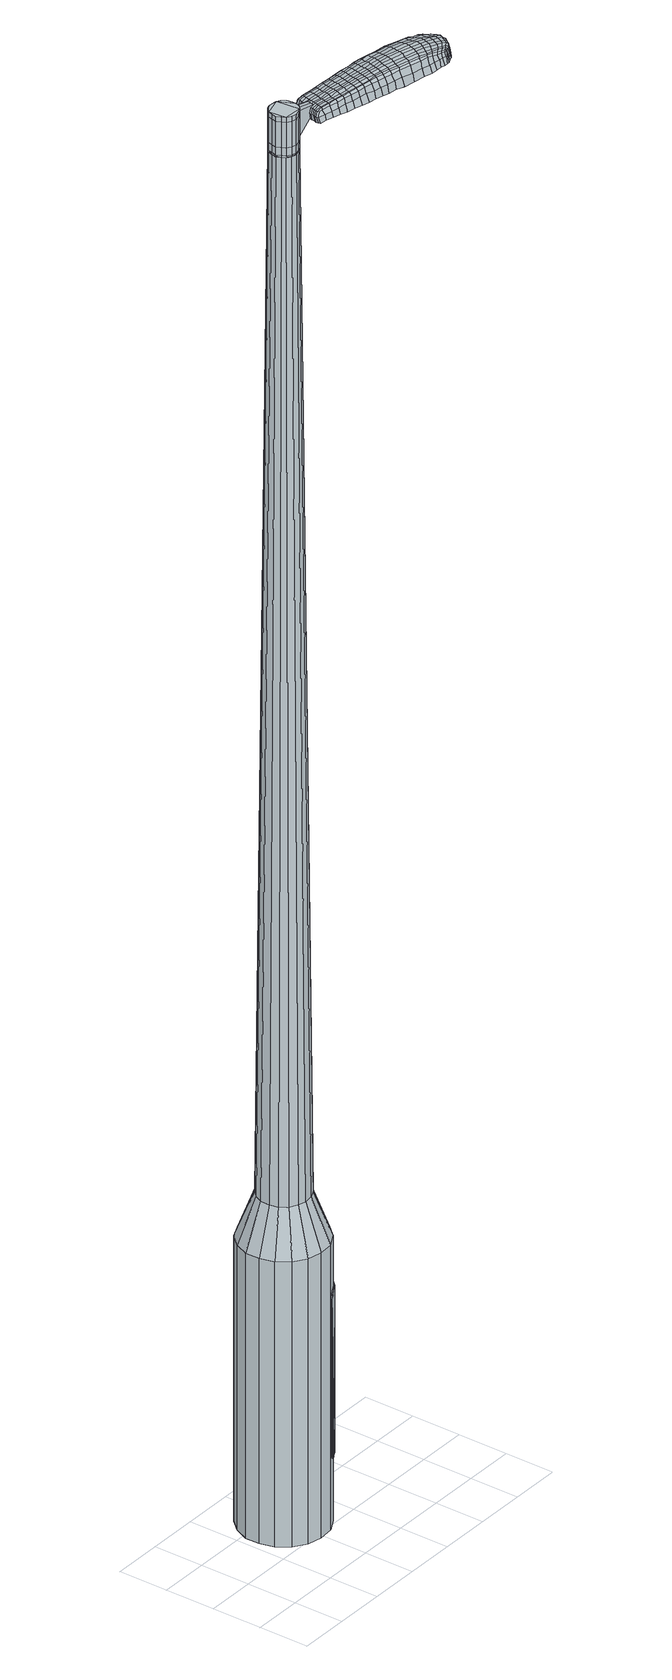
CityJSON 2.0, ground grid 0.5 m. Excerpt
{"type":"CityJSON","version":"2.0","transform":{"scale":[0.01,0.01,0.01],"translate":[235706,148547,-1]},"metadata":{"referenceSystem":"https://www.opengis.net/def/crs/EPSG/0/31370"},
"CityObjects":{
"object1":{"type":"GenericCityObject","attributes":{"cluster":129,"mean_distance_to_centroid":0.123,"new_centroid_x":235706.98,"new_centroid_y":148547.86,"mean_distance_to_camera":5,"H1":-10.16,"H2":3.69,"Z_final":111.17,"cluster2":-1,"proj_x":235706.26,"proj_y":148550.9,"id_line":62578,"bearing_l":256.79,"distance":3.12,"orientation":"left","G_obj":346.79},"geometry":[{"type":"MultiSurface","lod":"2","boundaries":[[[0,1,2,3]],[[1,4,5,2]],[[4,6,7,5]],[[6,8,9,7]],[[8,10,11,9]],[[10,12,13,11]],[[12,14,15,13]],[[14,16,17,15]],[[16,18,19,17]],[[18,20,21,19]],[[20,22,23,21]],[[22,24,25,23]],[[24,26,27,25]],[[26,28,29,27]],[[28,30,31,29]],[[30,32,33,31]],[[32,34,35,33]],[[34,0,3,35]],[[36,37,38,39]],[[38,40,41,42]],[[41,43,42]],[[42,44,45,46]],[[45,47,46]],[[46,48,49,50]],[[49,51,50]],[[42,46,50,38]],[[50,52,39,38]],[[53,36,39]],[[2,5,7,35]],[[7,9,11,15]],[[11,13,15]],[[15,17,19,23]],[[19,21,23]],[[23,25,27,31]],[[27,29,31]],[[15,23,31,7]],[[31,33,35,7]],[[3,2,35]],[[1,0,54,55]],[[0,34,56,54]],[[34,32,57,56]],[[32,30,58,57]],[[30,28,59,58]],[[28,26,60,59]],[[26,24,61,60]],[[24,22,62,61]],[[22,20,63,62]],[[20,18,64,63]],[[18,16,65,64]],[[16,14,66,65]],[[14,12,67,66]],[[12,10,68,67]],[[10,8,69,68]],[[8,6,70,69]],[[6,4,71,70]],[[4,1,55,71]],[[55,54,72,73]],[[54,56,74,72]],[[56,57,75,74]],[[57,58,76,75]],[[58,59,77,76]],[[59,60,78,77]],[[60,61,79,78]],[[61,62,80,79]],[[62,63,81,80]],[[63,64,82,81]],[[64,65,83,82]],[[65,66,84,83]],[[66,67,85,84]],[[67,68,86,85]],[[68,69,87,86]],[[69,70,88,87]],[[70,71,89,88]],[[71,55,73,89]],[[90,91,92,93]],[[94,95,91,90]],[[96,97,95,94]],[[98,99,97,96]],[[77,100,99,98]],[[78,101,100,77]],[[102,103,101,78]],[[104,105,103,102]],[[106,107,105,104]],[[82,108,107,106]],[[109,110,108,82]],[[84,111,110,109]],[[112,113,111,84]],[[114,115,113,112]],[[116,117,115,114]],[[118,119,117,116]],[[120,121,119,118]],[[93,92,121,120]],[[122,123,124,125]],[[126,122,125,127]],[[128,126,127,129]],[[130,128,129,131]],[[132,130,131,133]],[[134,132,133,135]],[[136,134,135,137]],[[138,136,137,139]],[[140,138,139,141]],[[142,140,141,143]],[[144,142,143,145]],[[146,144,145,147]],[[148,146,147,149]],[[150,148,149,151]],[[152,150,151,153]],[[154,152,153,155]],[[73,72,90,93]],[[72,74,94,90]],[[74,75,96,94]],[[75,76,98,96]],[[76,77,98]],[[79,102,78]],[[79,80,104,102]],[[80,81,106,104]],[[81,82,106]],[[83,109,82]],[[83,84,109]],[[85,112,84]],[[85,86,114,112]],[[86,87,116,114]],[[87,88,118,116]],[[88,89,120,118]],[[89,73,93,120]],[[156,157,92,91]],[[157,158,121,92]],[[158,159,119,121]],[[159,160,117,119]],[[160,161,115,117]],[[161,162,113,115]],[[162,111,113]],[[163,110,111]],[[163,108,110]],[[164,107,108]],[[164,165,105,107]],[[165,166,103,105]],[[166,101,103]],[[167,99,100]],[[167,168,97,99]],[[168,169,95,97]],[[169,156,91,95]],[[39,52,154,170]],[[157,156,171,155]],[[53,39,170,123]],[[156,169,124,171]],[[36,53,123,122]],[[169,168,125,124]],[[37,36,122,126]],[[168,167,127,125]],[[38,37,126,128]],[[167,100,129,127]],[[40,38,128,130]],[[100,101,131,129]],[[41,40,130,132]],[[101,166,133,131]],[[43,41,132,134]],[[166,165,135,133]],[[42,43,134,136]],[[165,164,137,135]],[[44,42,136,138]],[[164,108,139,137]],[[45,44,138,140]],[[108,163,141,139]],[[47,45,140,142]],[[163,111,143,141]],[[46,47,142,144]],[[111,162,145,143]],[[48,46,144,146]],[[162,161,147,145]],[[49,48,146,148]],[[161,160,149,147]],[[51,49,148,150]],[[160,159,151,149]],[[50,51,150,152]],[[159,158,153,151]],[[52,50,152,154]],[[158,157,155,153]],[[154,155,172,173]],[[155,171,174,172]],[[171,124,175,174]],[[124,123,176,175]],[[123,170,177,176]],[[170,154,173,177]],[[178,179,180,181]],[[182,178,181,183]],[[178,182,184,185]],[[179,178,185,186]],[[187,188,189,190]],[[191,187,190,192]],[[187,191,193,194]],[[188,187,194,195]],[[196,197,198,199]],[[200,196,199,201]],[[196,200,202,203]],[[197,196,203,204]],[[205,206,207,208]],[[209,205,208,210]],[[205,209,211,212]],[[206,205,212,213]],[[214,215,216,217]],[[218,214,217,219]],[[214,218,220,221]],[[215,214,221,222]],[[223,224,225,226]],[[227,223,226,228]],[[223,227,229,230]],[[224,223,230,231]],[[232,233,234,235]],[[224,232,235,225]],[[232,224,231,236]],[[233,232,236,237]],[[238,239,240,241]],[[233,238,241,234]],[[238,233,237,242]],[[239,238,242,243]],[[244,182,183,245]],[[239,244,245,240]],[[244,239,243,246]],[[182,244,246,184]],[[247,248,249,250]],[[251,247,250,252]],[[247,251,253,254]],[[248,247,254,255]],[[256,257,258,259]],[[248,256,259,249]],[[256,248,255,260]],[[257,256,260,261]],[[262,263,264,265]],[[257,262,265,258]],[[262,257,261,266]],[[263,262,266,267]],[[268,269,270,271]],[[263,268,271,264]],[[268,263,267,272]],[[269,268,272,273]],[[274,179,186,275]],[[269,274,275,270]],[[274,269,273,276]],[[179,274,276,180]],[[277,278,279,280]],[[281,277,280,282]],[[277,281,283,284]],[[278,277,284,285]],[[286,287,288,289]],[[278,286,289,279]],[[286,278,285,290]],[[287,286,290,291]],[[292,293,294,295]],[[287,292,295,288]],[[292,287,291,296]],[[293,292,296,297]],[[298,191,192,299]],[[293,298,299,294]],[[298,293,297,300]],[[191,298,300,193]],[[301,302,303,304]],[[305,301,304,306]],[[301,305,307,308]],[[302,301,308,309]],[[310,311,312,313]],[[302,310,313,303]],[[310,302,309,314]],[[311,310,314,315]],[[316,317,318,319]],[[311,316,319,312]],[[316,311,315,320]],[[317,316,320,321]],[[322,323,324,325]],[[317,322,325,318]],[[322,317,321,326]],[[323,322,326,327]],[[328,188,195,329]],[[323,328,329,324]],[[328,323,327,330]],[[188,328,330,189]],[[331,217,216,332]],[[333,331,332,334]],[[331,333,335,336]],[[217,331,336,219]],[[337,333,334,338]],[[339,337,338,340]],[[337,339,341,342]],[[333,337,342,335]],[[343,339,340,344]],[[345,343,344,346]],[[343,345,347,348]],[[339,343,348,341]],[[349,345,346,350]],[[351,349,350,352]],[[349,351,353,354]],[[345,349,354,347]],[[355,351,352,356]],[[206,355,356,207]],[[355,206,213,357]],[[351,355,357,353]],[[358,359,204,203]],[[360,358,203,202]],[[358,360,361,362]],[[359,358,362,363]],[[364,365,363,362]],[[366,364,362,361]],[[364,366,367,368]],[[365,364,368,369]],[[370,371,369,368]],[[372,370,368,367]],[[370,372,373,374]],[[371,370,374,375]],[[376,377,375,374]],[[378,376,374,373]],[[376,378,211,209]],[[377,376,209,210]],[[379,380,381,382]],[[281,379,382,283]],[[379,281,282,383]],[[380,379,383,384]],[[385,200,201,386]],[[380,385,386,381]],[[385,380,384,387]],[[200,385,387,202]],[[388,389,390,391]],[[227,388,391,229]],[[388,227,228,392]],[[389,388,392,393]],[[394,395,396,397]],[[389,394,397,390]],[[394,389,393,398]],[[395,394,398,399]],[[400,197,204,401]],[[395,400,401,396]],[[400,395,399,402]],[[197,400,402,198]],[[403,404,405,406]],[[185,403,406,186]],[[403,185,184,407]],[[404,403,407,408]],[[409,410,411,412]],[[404,409,412,405]],[[409,404,408,413]],[[410,409,413,414]],[[415,208,207,416]],[[410,415,416,411]],[[415,410,414,417]],[[208,415,417,210]],[[418,419,420,421]],[[190,418,421,192]],[[418,190,189,422]],[[419,418,422,423]],[[424,212,211,425]],[[419,424,425,420]],[[424,419,423,426]],[[212,424,426,213]],[[427,428,429,430]],[[305,427,430,307]],[[427,305,306,431]],[[428,427,431,432]],[[433,218,219,434]],[[428,433,434,429]],[[433,428,432,435]],[[218,433,435,220]],[[436,437,438,439]],[[251,436,439,253]],[[436,251,252,440]],[[437,436,440,441]],[[442,443,444,445]],[[437,442,445,438]],[[442,437,441,446]],[[443,442,446,447]],[[448,215,222,449]],[[443,448,449,444]],[[448,443,447,450]],[[215,448,450,216]],[[451,452,441,440]],[[250,451,440,252]],[[451,250,249,453]],[[452,451,453,454]],[[455,456,447,446]],[[452,455,446,441]],[[455,452,454,457]],[[456,455,457,458]],[[459,332,216,450]],[[456,459,450,447]],[[459,456,458,460]],[[332,459,460,334]],[[461,462,463,464]],[[308,461,464,309]],[[461,308,307,430]],[[462,461,430,429]],[[465,336,335,466]],[[462,465,466,463]],[[465,462,429,434]],[[336,465,434,219]],[[467,468,454,453]],[[259,467,453,249]],[[467,259,258,469]],[[468,467,469,470]],[[471,472,458,457]],[[468,471,457,454]],[[471,468,470,473]],[[472,471,473,474]],[[475,338,334,460]],[[472,475,460,458]],[[475,472,474,476]],[[338,475,476,340]],[[477,478,479,480]],[[314,477,480,315]],[[477,314,309,464]],[[478,477,464,463]],[[481,342,341,482]],[[478,481,482,479]],[[481,478,463,466]],[[342,481,466,335]],[[483,484,470,469]],[[265,483,469,258]],[[483,265,264,485]],[[484,483,485,486]],[[487,488,474,473]],[[484,487,473,470]],[[487,484,486,489]],[[488,487,489,490]],[[491,344,340,476]],[[488,491,476,474]],[[491,488,490,492]],[[344,491,492,346]],[[493,494,495,496]],[[320,493,496,321]],[[493,320,315,480]],[[494,493,480,479]],[[497,348,347,498]],[[494,497,498,495]],[[497,494,479,482]],[[348,497,482,341]],[[499,500,486,485]],[[271,499,485,264]],[[499,271,270,501]],[[500,499,501,502]],[[503,504,490,489]],[[500,503,489,486]],[[503,500,502,505]],[[504,503,505,506]],[[507,350,346,492]],[[504,507,492,490]],[[507,504,506,508]],[[350,507,508,352]],[[509,510,511,512]],[[326,509,512,327]],[[509,326,321,496]],[[510,509,496,495]],[[513,354,353,514]],[[510,513,514,511]],[[513,510,495,498]],[[354,513,498,347]],[[515,516,502,501]],[[275,515,501,270]],[[515,275,186,406]],[[516,515,406,405]],[[517,518,506,505]],[[516,517,505,502]],[[517,516,405,412]],[[518,517,412,411]],[[519,356,352,508]],[[518,519,508,506]],[[519,518,411,416]],[[356,519,416,207]],[[520,521,423,422]],[[330,520,422,189]],[[520,330,327,512]],[[521,520,512,511]],[[522,357,213,426]],[[521,522,426,423]],[[522,521,511,514]],[[357,522,514,353]],[[523,524,384,383]],[[280,523,383,282]],[[523,280,279,525]],[[524,523,525,526]],[[527,360,202,387]],[[524,527,387,384]],[[527,524,526,528]],[[360,527,528,361]],[[529,530,531,532]],[[230,529,532,231]],[[529,230,229,391]],[[530,529,391,390]],[[533,534,535,536]],[[530,533,536,531]],[[533,530,390,397]],[[534,533,397,396]],[[537,359,363,538]],[[534,537,538,535]],[[537,534,396,401]],[[359,537,401,204]],[[539,540,526,525]],[[289,539,525,279]],[[539,289,288,541]],[[540,539,541,542]],[[543,366,361,528]],[[540,543,528,526]],[[543,540,542,544]],[[366,543,544,367]],[[545,546,547,548]],[[236,545,548,237]],[[545,236,231,532]],[[546,545,532,531]],[[549,550,551,552]],[[546,549,552,547]],[[549,546,531,536]],[[550,549,536,535]],[[553,365,369,554]],[[550,553,554,551]],[[553,550,535,538]],[[365,553,538,363]],[[555,556,542,541]],[[295,555,541,288]],[[555,295,294,557]],[[556,555,557,558]],[[559,372,367,544]],[[556,559,544,542]],[[559,556,558,560]],[[372,559,560,373]],[[561,562,563,564]],[[242,561,564,243]],[[561,242,237,548]],[[562,561,548,547]],[[565,566,567,568]],[[562,565,568,563]],[[565,562,547,552]],[[566,565,552,551]],[[569,371,375,570]],[[566,569,570,567]],[[569,566,551,554]],[[371,569,554,369]],[[571,572,558,557]],[[299,571,557,294]],[[571,299,192,421]],[[572,571,421,420]],[[573,378,373,560]],[[572,573,560,558]],[[573,572,420,425]],[[378,573,425,211]],[[574,575,408,407]],[[246,574,407,184]],[[574,246,243,564]],[[575,574,564,563]],[[576,577,414,413]],[[575,576,413,408]],[[576,575,563,568]],[[577,576,568,567]],[[578,377,210,417]],[[577,578,417,414]],[[578,577,567,570]],[[377,578,570,375]],[[579,580,581,582]],[[582,581,583,584]],[[585,583,581,586]],[[586,581,580,587]],[[588,589,590,591]],[[591,590,592,593]],[[594,592,590,595]],[[595,590,589,596]],[[597,598,599,600]],[[600,599,601,602]],[[603,601,599,604]],[[604,599,598,605]],[[606,607,608,609]],[[609,608,610,611]],[[612,610,608,613]],[[613,608,607,614]],[[615,616,617,618]],[[618,617,619,620]],[[621,619,617,622]],[[622,617,616,623]],[[624,625,626,627]],[[627,626,628,629]],[[630,628,626,631]],[[631,626,625,632]],[[633,634,635,636]],[[636,635,625,624]],[[632,625,635,637]],[[637,635,634,638]],[[639,640,641,642]],[[642,641,634,633]],[[638,634,641,643]],[[643,641,640,644]],[[584,583,645,646]],[[646,645,640,639]],[[644,640,645,647]],[[647,645,583,585]],[[648,649,650,651]],[[651,650,652,653]],[[654,652,650,655]],[[655,650,649,656]],[[657,658,659,660]],[[660,659,649,648]],[[656,649,659,661]],[[661,659,658,662]],[[663,664,665,666]],[[666,665,658,657]],[[662,658,665,667]],[[667,665,664,668]],[[669,670,671,672]],[[672,671,664,663]],[[668,664,671,673]],[[673,671,670,674]],[[587,580,675,676]],[[676,675,670,669]],[[674,670,675,677]],[[677,675,580,579]],[[678,679,680,681]],[[681,680,682,683]],[[684,682,680,685]],[[685,680,679,686]],[[687,688,689,690]],[[690,689,679,678]],[[686,679,689,691]],[[691,689,688,692]],[[693,694,695,696]],[[696,695,688,687]],[[692,688,695,697]],[[697,695,694,698]],[[593,592,699,700]],[[700,699,694,693]],[[698,694,699,701]],[[701,699,592,594]],[[702,703,704,705]],[[705,704,706,707]],[[708,706,704,709]],[[709,704,703,710]],[[711,712,713,714]],[[714,713,703,702]],[[710,703,713,715]],[[715,713,712,716]],[[717,718,719,720]],[[720,719,712,711]],[[716,712,719,721]],[[721,719,718,722]],[[723,724,725,726]],[[726,725,718,717]],[[722,718,725,727]],[[727,725,724,728]],[[596,589,729,730]],[[730,729,724,723]],[[728,724,729,731]],[[731,729,589,588]],[[615,618,732,733]],[[733,732,734,735]],[[736,734,732,176]],[[176,732,618,620]],[[735,734,737,738]],[[738,737,739,740]],[[741,739,737,742]],[[742,737,734,736]],[[740,739,743,744]],[[744,743,745,746]],[[747,745,743,748]],[[748,743,739,741]],[[746,745,749,750]],[[750,749,751,752]],[[753,751,749,754]],[[754,749,745,747]],[[752,751,755,756]],[[756,755,607,606]],[[614,607,755,757]],[[757,755,751,753]],[[605,758,759,604]],[[604,759,760,603]],[[761,760,759,762]],[[762,759,758,763]],[[763,764,765,762]],[[762,765,766,761]],[[767,766,765,768]],[[768,765,764,769]],[[769,770,771,768]],[[768,771,772,767]],[[773,772,771,774]],[[774,771,770,775]],[[775,776,777,774]],[[774,777,778,773]],[[612,778,777,610]],[[610,777,776,611]],[[779,780,781,782]],[[782,781,682,684]],[[683,682,781,783]],[[783,781,780,784]],[[602,601,785,786]],[[786,785,780,779]],[[784,780,785,787]],[[787,785,601,603]],[[788,789,790,791]],[[791,790,628,630]],[[629,628,790,792]],[[792,790,789,793]],[[794,795,796,797]],[[797,796,789,788]],[[793,789,796,798]],[[798,796,795,799]],[[605,598,800,801]],[[801,800,795,794]],[[799,795,800,802]],[[802,800,598,597]],[[803,804,805,806]],[[806,805,586,587]],[[585,586,805,807]],[[807,805,804,808]],[[809,810,811,812]],[[812,811,804,803]],[[808,804,811,813]],[[813,811,810,814]],[[606,609,815,816]],[[816,815,810,809]],[[814,810,815,817]],[[817,815,609,611]],[[818,819,820,821]],[[821,820,591,593]],[[588,591,820,822]],[[822,820,819,823]],[[612,613,824,825]],[[825,824,819,818]],[[823,819,824,826]],[[826,824,613,614]],[[827,828,829,830]],[[830,829,706,708]],[[707,706,829,831]],[[831,829,828,832]],[[620,619,833,834]],[[834,833,828,827]],[[832,828,833,835]],[[835,833,619,621]],[[836,837,838,654]],[[838,652,654]],[[653,652,838,839]],[[838,837,839]],[[840,841,842,843]],[[843,842,837,836]],[[839,837,842,844]],[[844,842,841,845]],[[623,616,846,847]],[[847,846,841,840]],[[845,841,846,848]],[[848,846,616,615]],[[849,850,839]],[[839,850,651,653]],[[648,651,850,851]],[[851,850,849,852]],[[845,853,854,844]],[[844,854,849,839]],[[852,849,854,855]],[[855,854,853,856]],[[615,733,857,848]],[[848,857,853,845]],[[856,853,857,858]],[[858,857,733,735]],[[859,860,861,862]],[[862,861,709,710]],[[708,709,861,830]],[[830,861,860,827]],[[736,176,863,864]],[[864,863,860,859]],[[827,860,863,834]],[[834,863,176,620]],[[852,865,866,851]],[[851,866,660,648]],[[657,660,866,867]],[[867,866,865,868]],[[856,869,870,855]],[[855,870,865,852]],[[868,865,870,871]],[[871,870,869,872]],[[735,738,873,858]],[[858,873,869,856]],[[872,869,873,874]],[[874,873,738,740]],[[875,876,877,878]],[[878,877,715,716]],[[710,715,877,862]],[[862,877,876,859]],[[741,742,879,880]],[[880,879,876,875]],[[859,876,879,864]],[[864,879,742,736]],[[868,881,882,867]],[[867,882,666,657]],[[663,666,882,883]],[[883,882,881,884]],[[872,885,886,871]],[[871,886,881,868]],[[884,881,886,887]],[[887,886,885,888]],[[740,744,889,874]],[[874,889,885,872]],[[888,885,889,890]],[[890,889,744,746]],[[891,892,893,894]],[[894,893,721,722]],[[716,721,893,878]],[[878,893,892,875]],[[747,748,895,896]],[[896,895,892,891]],[[875,892,895,880]],[[880,895,748,741]],[[884,897,898,883]],[[883,898,672,663]],[[669,672,898,899]],[[899,898,897,900]],[[888,901,902,887]],[[887,902,897,884]],[[900,897,902,903]],[[903,902,901,904]],[[746,750,905,890]],[[890,905,901,888]],[[904,901,905,906]],[[906,905,750,752]],[[907,908,909,910]],[[910,909,727,728]],[[722,727,909,894]],[[894,909,908,891]],[[753,754,911,912]],[[912,911,908,907]],[[891,908,911,896]],[[896,911,754,747]],[[900,913,914,899]],[[899,914,676,669]],[[587,676,914,806]],[[806,914,913,803]],[[904,915,916,903]],[[903,916,913,900]],[[803,913,916,812]],[[812,916,915,809]],[[752,756,917,906]],[[906,917,915,904]],[[809,915,917,816]],[[816,917,756,606]],[[823,918,919,822]],[[822,919,731,588]],[[728,731,919,910]],[[910,919,918,907]],[[614,757,920,826]],[[826,920,918,823]],[[907,918,920,912]],[[912,920,757,753]],[[784,921,922,783]],[[783,922,681,683]],[[678,681,922,923]],[[923,922,921,924]],[[603,760,925,787]],[[787,925,921,784]],[[924,921,925,926]],[[926,925,760,761]],[[927,928,929,930]],[[930,929,631,632]],[[630,631,929,791]],[[791,929,928,788]],[[931,932,933,934]],[[934,933,928,927]],[[788,928,933,797]],[[797,933,932,794]],[[763,758,935,936]],[[936,935,932,931]],[[794,932,935,801]],[[801,935,758,605]],[[924,937,938,923]],[[923,938,690,678]],[[687,690,938,939]],[[939,938,937,940]],[[761,766,941,926]],[[926,941,937,924]],[[940,937,941,942]],[[942,941,766,767]],[[943,944,945,946]],[[946,945,637,638]],[[632,637,945,930]],[[930,945,944,927]],[[947,948,949,950]],[[950,949,944,943]],[[927,944,949,934]],[[934,949,948,931]],[[769,764,951,952]],[[952,951,948,947]],[[931,948,951,936]],[[936,951,764,763]],[[940,953,954,939]],[[939,954,696,687]],[[693,696,954,955]],[[955,954,953,956]],[[767,772,957,942]],[[942,957,953,940]],[[956,953,957,958]],[[958,957,772,773]],[[959,960,961,962]],[[962,961,643,644]],[[638,643,961,946]],[[946,961,960,943]],[[963,964,965,966]],[[966,965,960,959]],[[943,960,965,950]],[[950,965,964,947]],[[775,770,967,968]],[[968,967,964,963]],[[947,964,967,952]],[[952,967,770,769]],[[956,969,970,955]],[[955,970,700,693]],[[593,700,970,821]],[[821,970,969,818]],[[773,778,971,958]],[[958,971,969,956]],[[818,969,971,825]],[[825,971,778,612]],[[808,972,973,807]],[[807,973,647,585]],[[644,647,973,962]],[[962,973,972,959]],[[814,974,975,813]],[[813,975,972,808]],[[959,972,975,966]],[[966,975,974,963]],[[611,776,976,817]],[[817,976,974,814]],[[963,974,976,968]],[[968,976,776,775]],[[579,582,181,180]],[[582,584,183,181]],[[594,595,194,193]],[[595,596,195,194]],[[597,600,199,198]],[[600,602,201,199]],[[621,622,221,220]],[[622,623,222,221]],[[624,627,226,225]],[[627,629,228,226]],[[633,636,235,234]],[[636,624,225,235]],[[639,642,241,240]],[[642,633,234,241]],[[584,646,245,183]],[[646,639,240,245]],[[654,655,254,253]],[[655,656,255,254]],[[656,661,260,255]],[[661,662,261,260]],[[662,667,266,261]],[[667,668,267,266]],[[668,673,272,267]],[[673,674,273,272]],[[674,677,276,273]],[[677,579,180,276]],[[684,685,284,283]],[[685,686,285,284]],[[686,691,290,285]],[[691,692,291,290]],[[692,697,296,291]],[[697,698,297,296]],[[698,701,300,297]],[[701,594,193,300]],[[702,705,304,303]],[[705,707,306,304]],[[711,714,313,312]],[[714,702,303,313]],[[717,720,319,318]],[[720,711,312,319]],[[723,726,325,324]],[[726,717,318,325]],[[596,730,329,195]],[[730,723,324,329]],[[779,782,382,381]],[[782,684,283,382]],[[602,786,386,201]],[[786,779,381,386]],[[629,792,392,228]],[[792,793,393,392]],[[793,798,398,393]],[[798,799,399,398]],[[799,802,402,399]],[[802,597,198,402]],[[707,831,431,306]],[[831,832,432,431]],[[832,835,435,432]],[[835,621,220,435]],[[836,654,439,438]],[[654,253,439]],[[840,843,445,444]],[[843,836,438,445]],[[623,847,449,222]],[[847,840,444,449]],[[977,978,979,980]],[[981,982,980,979]],[[983,984,985,986]],[[987,988,989,990]],[[978,991,992,979]],[[993,981,979,992]],[[994,983,986,995]],[[996,997,988,987]],[[991,998,999,992]],[[999,1000,993,992]],[[1001,994,995,1002]],[[1003,997,996,1004]],[[998,1005,1006,999]],[[1006,1007,1000,999]],[[1008,1001,1002,1009]],[[1010,1003,1004,1011]],[[1012,1013,1014,1015]],[[1016,1017,1013,1012]],[[1016,1018,1019,1017]],[[1018,1020,1021,1019]],[[1022,1023,1024,1025]],[[1026,1027,1023,1022]],[[1028,1029,1027,1026]],[[1030,1031,1029,1028]],[[1025,1014,1013,1022]],[[1022,1013,1017,1026]],[[1017,1019,1028,1026]],[[1019,1021,1030,1028]],[[986,985,982,981]],[[995,986,981,993]],[[1000,1002,995,993]],[[1007,1009,1002,1000]],[[987,990,984,983]],[[996,987,983,994]],[[1004,996,994,1001]],[[1011,1004,1001,1008]],[[988,1012,1015,989]],[[997,1016,1012,988]],[[1018,1016,997,1003]],[[1020,1018,1003,1010]],[[1032,1033,1034,1035]],[[1034,1036,1037,1038]],[[1034,1038,1039,1040]],[[1034,1040,1035]],[[1041,1032,1035,1042]],[[1043,1042,1035,1044]],[[1045,1044,1035]],[[1046,1034,1033,1047]],[[1048,1046,1047,1049]],[[1050,1048,1049,1051]],[[1052,1050,1051,1053]],[[1054,1052,1053,1055]],[[1055,1056,1057,1058]],[[1055,1058,1059,1060]],[[1055,1060,1061,1062]],[[1061,1063,1064,1065]],[[1061,1065,1066,1067]],[[1061,1067,1062]],[[1055,1062,1054]],[[1068,1069,1033,1032]],[[1070,1071,1036,1034]],[[1072,1073,1045,1035]],[[1069,1074,1047,1033]],[[1075,1070,1034,1046]],[[1074,1076,1049,1047]],[[1077,1075,1046,1048]],[[1076,1078,1051,1049]],[[1079,1077,1048,1050]],[[1078,1080,1053,1051]],[[1081,1079,1050,1052]],[[1080,1082,1055,1053]],[[1083,1081,1052,1054]],[[1082,1084,1056,1055]],[[1085,1086,1063,1061]],[[1087,1083,1054,1062]],[[1057,1056,1084,1088]],[[1058,1057,1088,1089]],[[1059,1058,1089,1090]],[[1060,1059,1090,1091]],[[1061,1060,1091,1085]],[[1092,1068,1032,1041]],[[1093,1092,1041,1042]],[[1094,1093,1042,1043]],[[1095,1094,1043,1044]],[[1073,1095,1044,1045]],[[1037,1036,1071,1096]],[[1064,1063,1086,1097]],[[1038,1037,1096,1098]],[[1039,1038,1098,1099]],[[1040,1039,1099,1100]],[[1035,1040,1100,1072]],[[1065,1064,1097,1101]],[[1066,1065,1101,1102]],[[1067,1066,1102,1103]],[[1062,1067,1103,1087]]]}]}
},
"vertices":[
[141,77,384],[135,64,384],[135,64,96],[141,77,96],[125,53,384],[125,53,96],[112,46,384],[112,46,96],[97,45,384],[97,45,96],[83,48,384],[83,48,96],[71,56,384],[71,56,96],[62,68,384],[62,68,96],[58,82,384],[58,82,96],[58,96,384],[58,96,96],[64,110,384],[64,110,96],[74,121,384],[74,121,96],[87,127,384],[87,127,96],[102,129,384],[102,129,96],[116,126,384],[116,126,96],[129,118,384],[129,118,96],[137,106,384],[137,106,96],[142,92,384],[142,92,96],[112,93,1524],[109,97,1524],[105,99,1524],[113,84,1524],[100,100,1524],[96,100,1524],[88,94,1524],[92,98,1524],[87,90,1524],[86,85,1524],[90,77,1524],[88,81,1524],[94,74,1524],[99,73,1524],[108,76,1524],[104,74,1524],[111,79,1524],[113,88,1524],[124,81,429],[121,73,429],[125,90,429],[122,98,429],[117,105,429],[110,110,429],[101,112,429],[92,111,429],[85,107,429],[79,101,429],[75,93,429],[75,84,429],[77,75,429],[82,68,429],[90,64,429],[98,62,429],[107,63,429],[115,67,429],[113,84,1483],[111,79,1483],[113,88,1483],[112,93,1483],[109,97,1483],[105,99,1483],[100,100,1483],[96,100,1483],[92,98,1483],[88,94,1483],[87,90,1483],[86,85,1483],[88,81,1483],[90,77,1483],[94,74,1483],[99,73,1483],[104,74,1483],[108,76,1483],[112,84,1483],[112,84,1485],[110,80,1485],[110,80,1483],[112,88,1483],[112,88,1485],[111,93,1483],[111,93,1485],[108,96,1483],[108,96,1485],[105,99,1485],[100,100,1485],[96,99,1483],[96,99,1485],[92,97,1483],[92,97,1485],[89,94,1483],[89,94,1485],[87,90,1485],[87,85,1483],[87,85,1485],[88,81,1485],[91,77,1483],[91,77,1485],[95,75,1483],[95,75,1485],[99,74,1483],[99,74,1485],[103,74,1483],[103,74,1485],[107,76,1483],[107,76,1485],[112,93,1519],[113,88,1519],[113,88,1493],[112,93,1493],[109,97,1519],[109,97,1493],[105,99,1519],[105,99,1493],[100,100,1519],[100,100,1493],[96,100,1519],[96,100,1493],[92,98,1519],[92,98,1493],[88,94,1519],[88,94,1493],[87,90,1519],[87,90,1493],[86,85,1519],[86,85,1493],[88,81,1519],[88,81,1493],[90,77,1519],[90,77,1493],[94,74,1519],[94,74,1493],[99,73,1519],[99,73,1493],[104,74,1519],[104,74,1493],[108,76,1519],[108,76,1493],[111,79,1519],[111,79,1493],[113,84,1485],[111,79,1485],[108,76,1485],[104,74,1485],[99,73,1485],[94,74,1485],[90,77,1485],[86,85,1485],[88,94,1485],[92,98,1485],[96,100,1485],[109,97,1485],[112,93,1485],[113,88,1485],[113,84,1519],[113,84,1493],[130,76,1513],[130,76,1518],[131,79,1513],[132,83,1513],[132,83,1518],[131,79,1518],[199,43,1519],[192,45,1518],[193,44,1509],[200,42,1510],[207,41,1519],[208,39,1510],[206,43,1526],[198,45,1525],[191,47,1525],[208,81,1519],[201,82,1518],[199,81,1525],[206,80,1525],[216,79,1519],[215,78,1526],[218,80,1510],[209,82,1510],[202,83,1509],[275,47,1519],[274,44,1519],[275,43,1513],[276,47,1513],[275,51,1519],[276,51,1513],[273,52,1524],[273,47,1524],[273,44,1524],[203,64,1530],[196,66,1529],[195,62,1529],[202,61,1530],[212,62,1531],[211,59,1531],[213,66,1530],[204,68,1530],[197,69,1529],[124,82,1512],[124,80,1512],[125,79,1517],[125,82,1517],[125,85,1512],[126,85,1517],[126,85,1506],[125,82,1506],[125,79,1506],[257,31,1519],[253,32,1519],[254,30,1512],[257,30,1512],[259,31,1518],[260,30,1512],[259,32,1522],[257,33,1523],[253,33,1524],[249,32,1519],[243,33,1519],[244,31,1512],[249,31,1512],[248,34,1524],[243,35,1525],[237,34,1519],[229,36,1519],[230,34,1511],[238,32,1511],[237,36,1526],[229,37,1526],[218,38,1519],[219,37,1510],[218,40,1526],[128,64,1513],[135,62,1513],[135,64,1518],[127,66,1517],[122,66,1512],[124,67,1516],[123,65,1506],[128,63,1507],[136,61,1507],[142,60,1514],[149,58,1515],[149,59,1520],[142,61,1519],[143,59,1507],[150,56,1507],[157,56,1515],[164,54,1516],[163,55,1522],[156,57,1521],[157,54,1508],[165,52,1508],[171,52,1517],[178,49,1517],[177,51,1524],[170,53,1523],[172,50,1508],[179,48,1509],[185,47,1518],[184,49,1524],[186,46,1509],[266,66,1519],[262,67,1519],[262,66,1524],[265,65,1523],[268,65,1518],[267,64,1522],[269,66,1512],[267,67,1512],[264,68,1512],[258,69,1519],[252,70,1519],[251,69,1525],[257,67,1524],[259,70,1512],[254,71,1512],[247,72,1519],[239,74,1519],[238,73,1526],[246,71,1526],[248,73,1511],[240,75,1511],[228,77,1519],[226,75,1526],[229,78,1510],[135,94,1513],[142,93,1513],[144,94,1507],[136,95,1507],[129,95,1512],[130,95,1506],[130,94,1516],[134,93,1517],[141,92,1518],[150,91,1514],[157,90,1515],[158,91,1507],[151,92,1507],[149,90,1519],[156,89,1520],[165,89,1515],[172,87,1516],[173,89,1508],[166,90,1508],[163,88,1521],[171,86,1522],[179,86,1517],[186,85,1517],[188,86,1509],[181,87,1508],[178,85,1523],[185,84,1524],[194,84,1518],[195,85,1509],[192,82,1524],[131,81,1519],[130,78,1519],[138,79,1520],[137,76,1520],[139,82,1520],[131,83,1519],[145,77,1522],[145,75,1522],[152,76,1523],[152,73,1523],[153,79,1523],[146,80,1521],[160,74,1524],[159,71,1524],[167,72,1525],[166,69,1525],[168,75,1525],[160,77,1524],[174,71,1526],[173,68,1526],[181,69,1527],[181,66,1527],[182,72,1527],[175,74,1526],[189,67,1528],[188,64,1528],[189,71,1528],[271,48,1527],[270,45,1527],[271,52,1526],[266,53,1527],[266,49,1528],[265,46,1528],[260,51,1529],[259,47,1529],[260,55,1528],[253,56,1530],[253,52,1530],[252,49,1530],[246,54,1531],[245,50,1531],[246,58,1530],[237,60,1531],[237,56,1531],[236,53,1531],[224,59,1531],[224,56,1531],[225,63,1531],[270,63,1518],[271,61,1519],[272,61,1513],[271,64,1513],[268,63,1523],[270,60,1523],[273,56,1519],[274,56,1513],[272,56,1524],[261,32,1518],[264,33,1518],[263,34,1523],[260,33,1523],[262,31,1513],[265,32,1513],[267,35,1519],[270,37,1519],[269,38,1524],[266,35,1523],[268,34,1513],[271,37,1513],[272,40,1519],[271,41,1524],[273,40,1513],[198,47,1528],[199,49,1528],[192,51,1528],[191,49,1527],[207,44,1528],[207,46,1529],[200,51,1529],[200,54,1530],[193,56,1529],[193,53,1528],[208,49,1529],[209,52,1530],[201,58,1530],[194,59,1529],[210,55,1531],[206,78,1528],[205,76,1529],[214,74,1529],[214,76,1528],[199,80,1527],[198,77,1528],[205,72,1529],[213,70,1530],[197,73,1528],[127,94,1512],[127,92,1512],[128,91,1517],[128,93,1517],[128,95,1506],[128,92,1506],[126,89,1512],[127,88,1517],[127,89,1506],[121,68,1512],[121,70,1512],[122,69,1506],[122,67,1506],[122,68,1517],[123,70,1517],[122,72,1512],[122,74,1512],[123,74,1506],[123,71,1506],[123,72,1517],[124,74,1517],[123,77,1512],[124,77,1506],[124,77,1517],[127,67,1519],[128,68,1519],[135,65,1520],[135,66,1520],[128,71,1519],[129,73,1519],[136,69,1520],[136,71,1520],[130,76,1519],[137,74,1520],[133,92,1519],[133,90,1519],[140,89,1520],[141,90,1520],[132,87,1519],[140,85,1520],[142,63,1521],[142,64,1521],[149,61,1522],[149,62,1522],[143,67,1521],[143,69,1521],[150,65,1522],[151,68,1523],[144,72,1522],[151,70,1523],[148,89,1521],[148,87,1521],[155,86,1522],[155,88,1522],[147,84,1521],[154,82,1522],[156,59,1523],[157,60,1523],[163,57,1524],[164,58,1524],[157,63,1523],[158,66,1524],[164,61,1525],[165,64,1525],[158,68,1524],[166,67,1525],[163,86,1523],[162,84,1523],[170,83,1524],[170,85,1524],[161,81,1524],[169,79,1525],[170,55,1525],[171,56,1525],[177,53,1526],[178,54,1526],[171,59,1526],[172,62,1526],[178,57,1527],[179,60,1527],[173,65,1526],[180,63,1527],[177,84,1525],[177,81,1525],[184,80,1526],[184,82,1526],[176,78,1526],[183,76,1527],[184,51,1527],[185,53,1527],[186,55,1527],[186,58,1528],[187,61,1528],[192,81,1527],[191,79,1527],[190,75,1528],[266,63,1525],[267,61,1525],[262,65,1526],[264,62,1526],[269,57,1526],[265,58,1527],[258,33,1525],[260,34,1525],[257,35,1526],[254,34,1525],[263,36,1525],[266,38,1526],[262,39,1527],[259,37,1526],[268,41,1526],[264,42,1527],[257,66,1526],[258,64,1527],[252,68,1527],[252,65,1528],[260,60,1528],[253,61,1529],[249,35,1526],[251,36,1527],[245,37,1528],[244,36,1527],[254,38,1527],[256,40,1528],[249,42,1529],[247,39,1528],[258,44,1528],[251,45,1530],[246,69,1528],[246,67,1529],[238,71,1528],[238,69,1529],[246,63,1529],[238,65,1530],[237,37,1528],[239,38,1528],[231,40,1529],[229,39,1528],[240,41,1529],[242,44,1530],[234,46,1530],[232,43,1530],[244,47,1530],[235,49,1531],[226,74,1529],[226,72,1529],[226,68,1530],[218,42,1528],[219,43,1529],[220,46,1530],[221,49,1530],[223,52,1531],[193,45,1509],[192,47,1518],[199,45,1518],[200,44,1509],[207,43,1519],[208,41,1510],[207,45,1525],[199,47,1525],[192,49,1525],[199,79,1525],[200,80,1518],[207,79,1518],[206,78,1525],[216,77,1519],[214,76,1525],[217,78,1510],[209,80,1509],[202,82,1509],[273,44,1513],[272,44,1519],[273,47,1519],[274,47,1513],[273,51,1519],[274,51,1513],[271,51,1524],[271,48,1524],[271,45,1524],[195,62,1528],[196,65,1528],[203,64,1529],[203,61,1529],[212,62,1529],[211,59,1529],[213,65,1529],[204,67,1529],[197,69,1528],[127,79,1516],[126,79,1512],[127,82,1512],[127,81,1516],[127,85,1512],[128,84,1516],[128,85,1506],[127,82,1506],[127,79,1506],[254,32,1512],[253,34,1519],[256,33,1518],[257,32,1512],[259,33,1518],[259,32,1512],[258,34,1522],[256,35,1523],[253,35,1523],[244,33,1512],[243,35,1519],[249,34,1519],[249,33,1512],[249,36,1524],[243,36,1525],[231,36,1511],[230,38,1519],[237,36,1519],[238,34,1511],[237,38,1525],[229,39,1526],[219,40,1519],[220,39,1510],[218,42,1526],[135,65,1518],[136,64,1513],[129,66,1513],[128,67,1517],[124,68,1512],[125,68,1515],[124,67,1506],[129,65,1506],[136,63,1507],[150,61,1520],[150,60,1514],[143,62,1514],[142,63,1519],[144,61,1507],[151,58,1507],[164,57,1522],[164,55,1516],[157,58,1515],[157,59,1521],[158,56,1508],[165,54,1508],[178,53,1523],[178,51,1517],[171,53,1516],[171,55,1522],[172,52,1508],[179,50,1508],[185,49,1517],[185,51,1524],[186,47,1509],[261,64,1523],[262,65,1519],[265,64,1518],[264,63,1523],[266,63,1518],[266,63,1522],[268,64,1512],[266,65,1512],[263,66,1512],[251,67,1525],[252,69,1519],[257,67,1519],[256,66,1524],[258,68,1512],[253,70,1512],[237,71,1526],[238,72,1519],[246,70,1519],[245,69,1525],[247,71,1511],[240,73,1511],[227,75,1519],[226,74,1526],[229,76,1510],[143,92,1507],[142,91,1513],[135,92,1513],[136,93,1506],[130,93,1512],[131,93,1506],[130,92,1515],[134,91,1517],[141,90,1518],[158,89,1507],[157,88,1514],[149,89,1514],[151,90,1507],[149,88,1519],[156,87,1520],[173,87,1508],[172,86,1516],[164,87,1515],[166,88,1508],[163,86,1521],[170,84,1522],[188,84,1508],[186,83,1517],[179,84,1516],[180,85,1508],[178,83,1522],[185,82,1523],[193,82,1517],[195,83,1509],[192,80,1524],[132,80,1518],[131,78,1518],[139,79,1519],[138,76,1519],[139,82,1519],[146,77,1520],[145,75,1520],[153,75,1521],[152,73,1521],[154,78,1521],[146,80,1520],[160,74,1523],[160,71,1523],[168,72,1524],[167,69,1524],[168,75,1524],[161,77,1523],[175,70,1525],[174,68,1525],[182,69,1526],[181,66,1526],[183,72,1526],[175,74,1525],[189,67,1527],[188,64,1527],[190,70,1527],[268,45,1526],[269,48,1526],[269,52,1525],[265,53,1526],[265,49,1526],[265,46,1526],[258,47,1528],[259,51,1528],[259,54,1527],[253,56,1528],[252,52,1529],[251,49,1529],[245,51,1530],[245,54,1530],[246,58,1529],[237,60,1530],[237,56,1530],[236,53,1530],[224,56,1530],[224,59,1530],[225,63,1530],[270,61,1513],[269,60,1518],[268,62,1518],[269,63,1512],[267,62,1523],[268,60,1523],[271,56,1519],[272,56,1513],[270,56,1523],[262,35,1523],[263,35,1518],[261,34,1518],[260,35,1523],[261,32,1512],[263,34,1512],[267,39,1523],[268,39,1519],[266,36,1519],[264,37,1523],[266,36,1513],[269,38,1513],[271,41,1519],[269,42,1524],[271,41,1513],[192,51,1527],[199,49,1527],[199,48,1527],[192,50,1526],[207,46,1527],[208,47,1528],[194,56,1528],[201,55,1528],[200,52,1528],[193,54,1527],[208,49,1528],[209,52,1529],[202,58,1529],[195,59,1528],[210,55,1529],[214,73,1528],[206,75,1527],[206,77,1527],[214,75,1527],[199,78,1526],[199,77,1527],[205,71,1528],[213,70,1528],[198,73,1527],[130,91,1516],[129,91,1512],[129,93,1512],[130,92,1516],[130,93,1506],[130,92,1506],[128,88,1512],[129,88,1516],[129,88,1506],[124,68,1506],[123,69,1512],[123,68,1512],[124,69,1516],[125,73,1506],[125,74,1512],[124,71,1512],[125,70,1506],[125,72,1516],[126,74,1516],[125,76,1512],[126,76,1506],[126,76,1516],[129,68,1518],[128,68,1518],[135,66,1519],[136,67,1519],[130,73,1518],[129,71,1518],[136,69,1519],[137,71,1519],[130,75,1518],[137,74,1519],[141,88,1519],[134,90,1518],[134,91,1518],[141,89,1519],[133,87,1518],[140,85,1519],[143,65,1520],[143,64,1520],[150,62,1521],[150,63,1521],[144,69,1520],[143,67,1520],[151,65,1521],[151,68,1521],[145,72,1520],[152,70,1521],[155,85,1521],[148,87,1520],[148,88,1520],[156,86,1521],[147,84,1520],[155,82,1521],[157,61,1522],[157,60,1522],[164,58,1523],[164,59,1523],[158,66,1522],[158,63,1522],[165,61,1523],[166,64,1524],[159,68,1523],[166,67,1524],[170,82,1523],[163,84,1522],[163,85,1522],[170,84,1523],[162,80,1522],[169,79,1523],[171,57,1524],[171,56,1524],[178,54,1525],[178,55,1525],[173,62,1525],[172,59,1524],[179,57,1525],[180,60,1526],[173,65,1525],[181,63,1526],[184,80,1525],[177,81,1524],[177,82,1524],[185,81,1525],[176,77,1524],[184,76,1525],[185,53,1526],[185,52,1526],[187,58,1527],[186,55,1526],[188,61,1527],[191,78,1526],[192,80,1526],[191,74,1526],[266,60,1524],[265,62,1524],[261,63,1525],[263,61,1525],[268,56,1525],[264,57,1525],[256,36,1525],[260,36,1524],[258,35,1524],[254,35,1525],[261,40,1526],[265,39,1525],[262,37,1524],[259,38,1525],[267,42,1525],[263,43,1526],[258,63,1526],[257,65,1526],[251,66,1526],[252,65,1527],[259,59,1526],[252,61,1527],[245,38,1527],[251,37,1526],[249,36,1526],[243,37,1526],[249,43,1528],[255,41,1527],[253,39,1526],[247,40,1527],[257,44,1527],[250,46,1528],[245,66,1527],[245,68,1527],[237,70,1527],[237,68,1528],[246,62,1528],[238,64,1529],[231,41,1528],[239,39,1527],[238,38,1527],[230,40,1527],[234,46,1529],[242,44,1529],[240,42,1528],[232,43,1528],[243,47,1529],[235,49,1530],[226,71,1528],[226,73,1528],[226,67,1529],[219,44,1528],[218,43,1528],[222,49,1529],[220,46,1529],[223,52,1530],[124,67,1508],[125,73,1508],[157,65,1509],[155,57,1509],[178,59,1510],[176,51,1510],[216,50,1512],[214,41,1512],[196,45,1511],[198,54,1511],[234,45,1513],[247,43,1514],[245,34,1514],[231,36,1513],[127,80,1508],[159,73,1509],[180,68,1510],[218,59,1512],[201,63,1511],[236,55,1513],[249,51,1514],[128,87,1508],[160,80,1509],[182,76,1510],[220,68,1512],[203,72,1511],[251,60,1514],[238,64,1513],[130,93,1508],[162,88,1509],[184,84,1510],[222,77,1512],[205,81,1511],[253,69,1514],[240,73,1513],[260,40,1514],[265,40,1514],[263,34,1514],[258,32,1514],[262,48,1514],[266,47,1514],[264,57,1514],[268,54,1514],[266,65,1514],[270,61,1514],[270,42,1515],[274,44,1515],[274,43,1515],[269,38,1515],[271,46,1515],[274,46,1515],[272,50,1515],[274,47,1515],[273,55,1515],[275,48,1515],[127,120,334],[130,118,334],[130,118,165],[118,126,171],[127,120,165],[124,122,165],[121,124,166],[120,125,167],[119,126,169],[124,122,334],[121,124,333],[120,125,332],[119,126,331],[118,126,328],[139,106,165],[139,106,334],[143,92,165],[143,92,334],[142,77,165],[142,77,334],[136,63,165],[136,63,334],[126,52,165],[126,52,334],[122,50,334],[119,48,334],[117,47,333],[115,46,332],[114,45,331],[113,45,328],[122,50,165],[113,45,171],[114,45,169],[115,46,167],[117,47,166],[119,48,165],[125,118,334],[129,116,334],[129,116,165],[125,118,165],[117,124,171],[117,124,328],[136,105,334],[136,105,165],[140,91,334],[140,91,165],[139,77,334],[139,77,165],[134,64,334],[134,64,165],[125,54,334],[125,54,165],[121,52,334],[112,48,328],[112,48,171],[121,52,165],[118,51,334],[115,49,333],[114,48,332],[112,48,331],[122,120,334],[120,121,333],[118,123,332],[117,123,331],[122,120,165],[112,48,169],[120,121,166],[118,123,167],[117,123,169],[114,48,167],[115,49,166],[118,51,165]
]}
